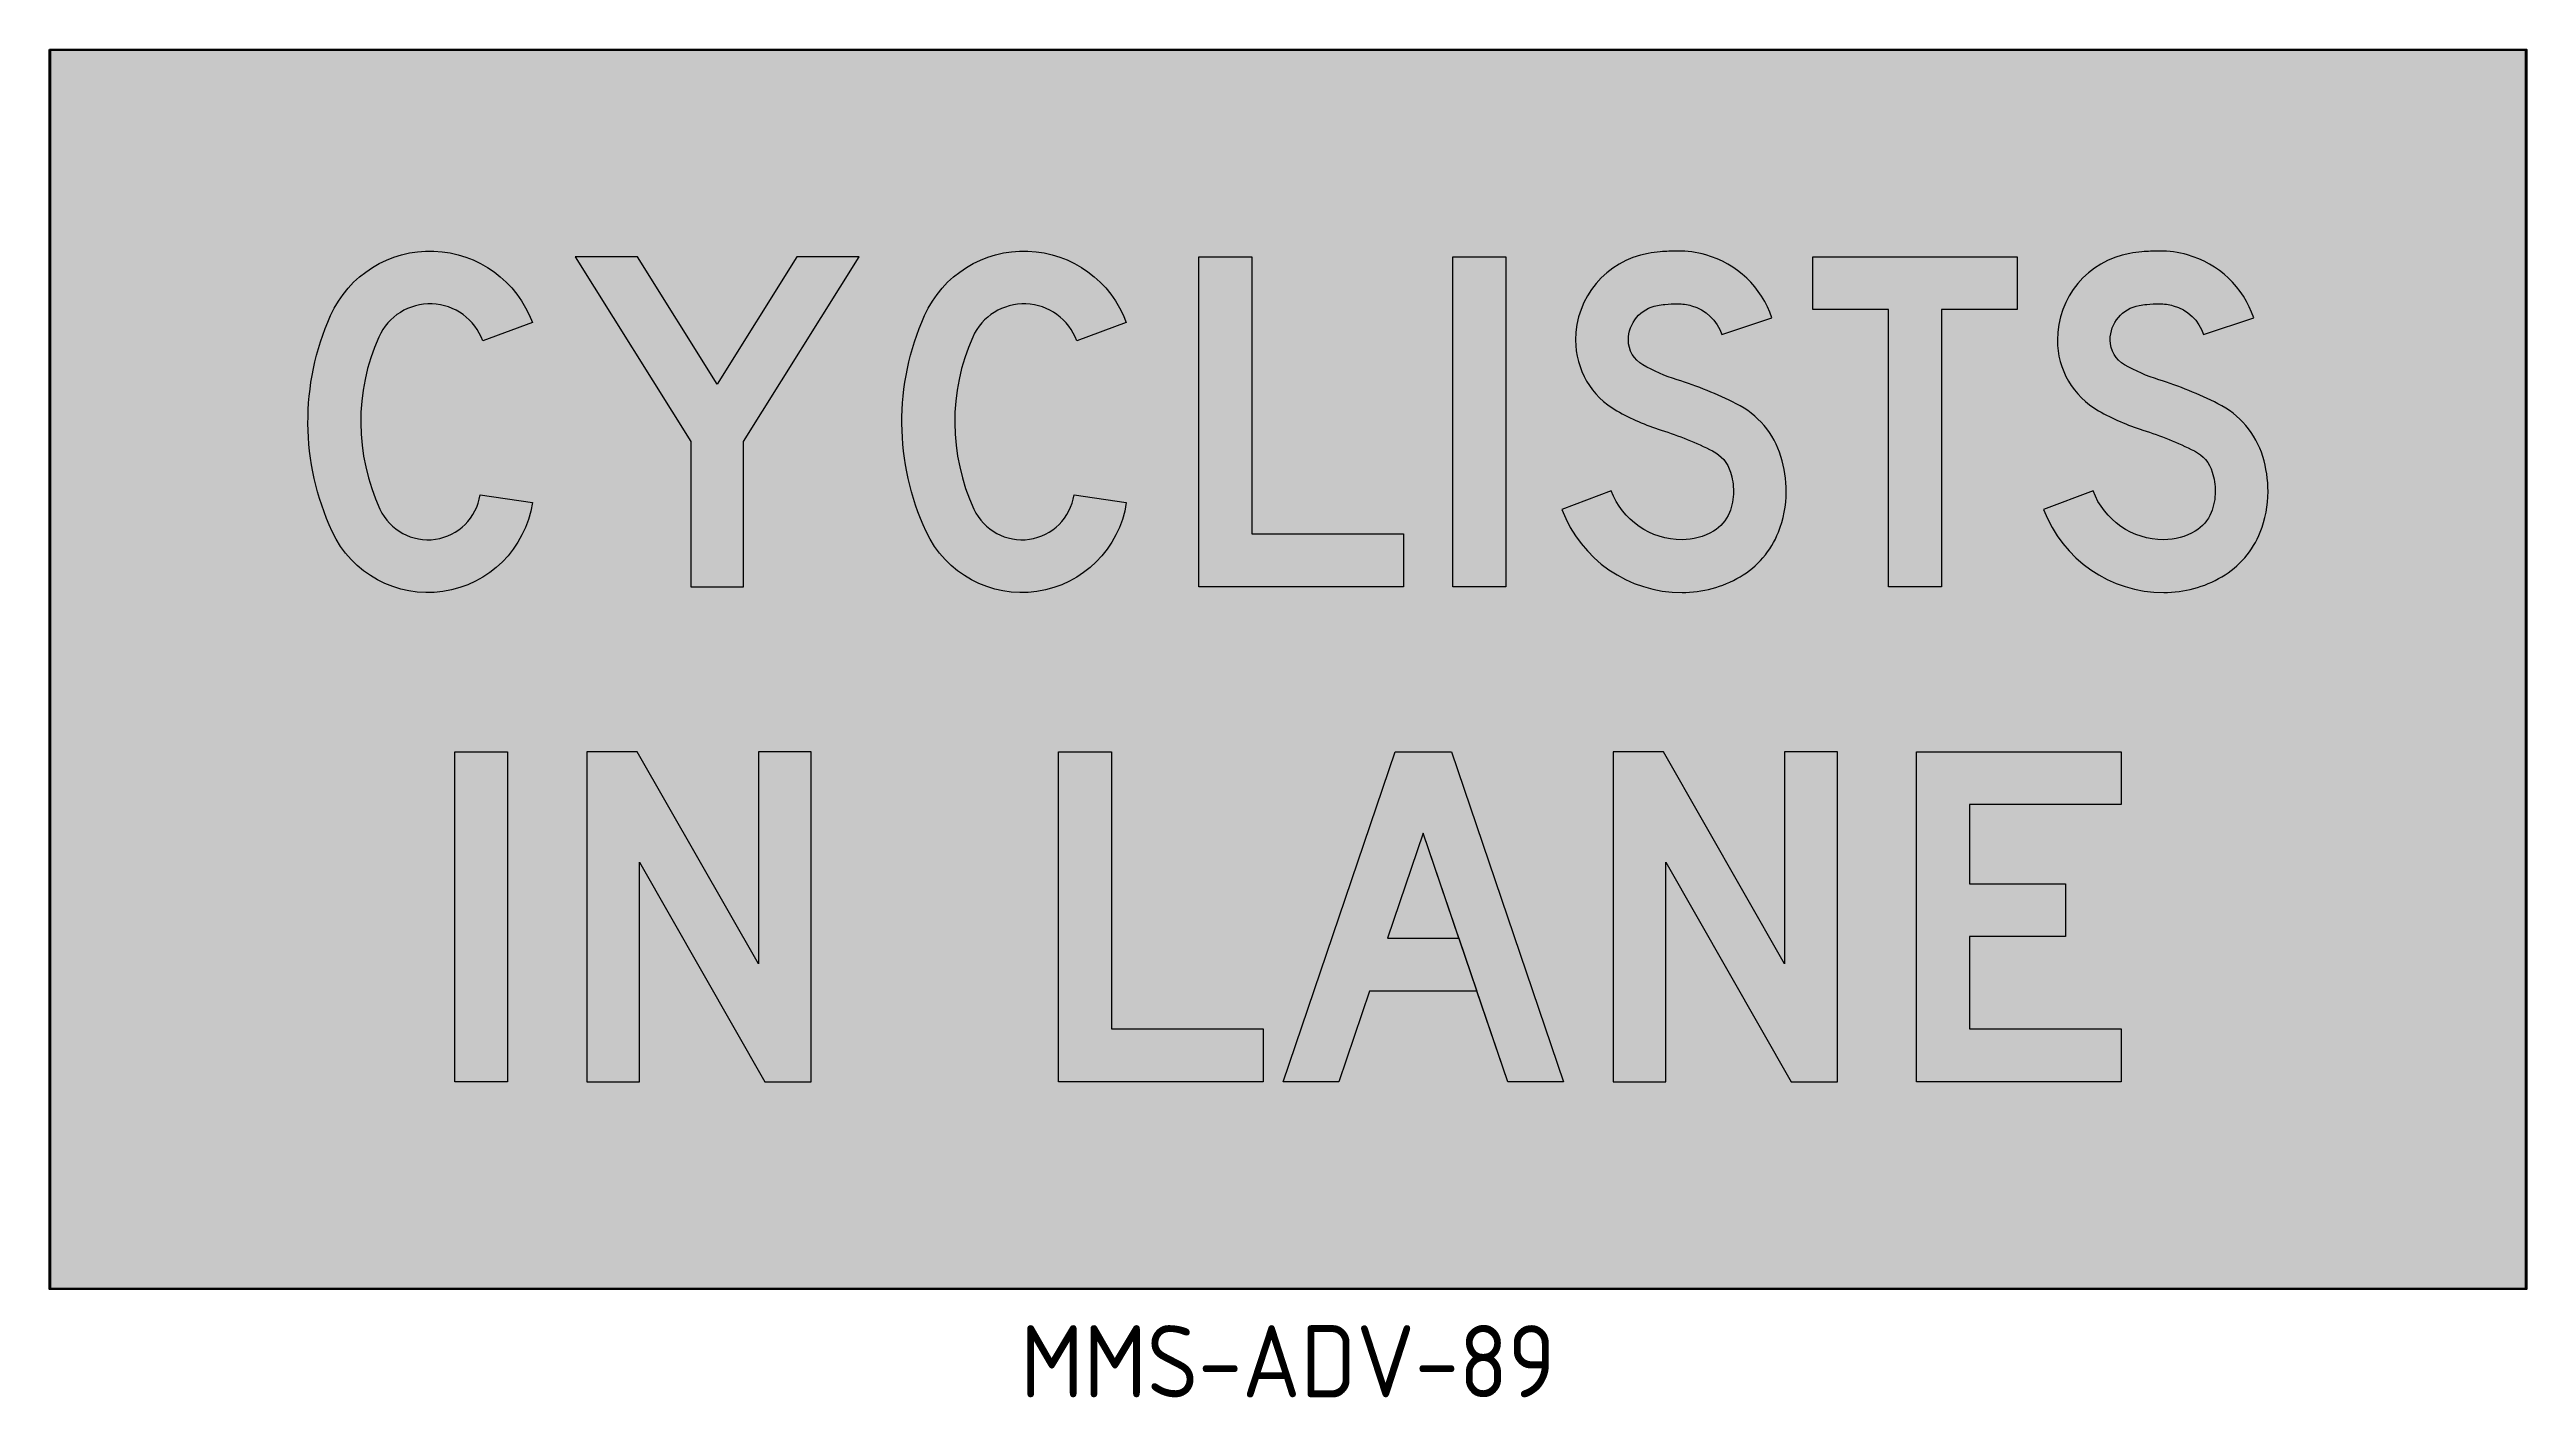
# Model space of a CAD drawing. Header units: millimetres. Extents: x 2925 to 3045, y 1978 to 2044.
import ezdxf
from ezdxf.enums import TextEntityAlignment as Align

# ---------------------------------------------------------------- set-up
doc = ezdxf.new("R2010")
doc.units = ezdxf.units.MM
doc.header["$LTSCALE"] = 7
for name, color, linetype in [('DIM', 1, 'Continuous'), ('GREY LAYER', 8, 'Continuous'), ('L18', 4, 'Continuous')]:
    doc.layers.add(name, color=color, linetype=linetype)
for name, color, linetype, lineweight in [('GSBWFILL', 7, 'Continuous', 0), ('GSCOLORFILL', 7, 'Continuous', 0), ('GSOUTLINE', 3, 'Continuous', 0)]:
    doc.layers.add(name, color=color, linetype=linetype, lineweight=lineweight)
doc.styles.add('T35', font='isocp2.shx', dxfattribs={"height": 3.5})
doc.styles.add('TSText', font='isocp2.shx')

# ---------------------------------------------------------------- blocks, each defined once
blk = doc.blocks.new('*U109')
at = {"layer": 'GSCOLORFILL', "true_color": 0xfedb00, "transparency": 33554687}
blk.add_hatch(color=40, dxfattribs=at).paths.add_polyline_path([(-600, -300), (600, -300), (600, 300), (-600, 300)])
at = {"layer": 'GSBWFILL', "linetype": 'Continuous', "transparency": 33554687}
blk.add_lwpolyline([(-600, -300), (600, -300), (600, 300), (-600, 300), (-600, -300)], close=True, dxfattribs=at)
at = {"layer": 'GSCOLORFILL', "color": 40, "linetype": 'Continuous', "true_color": 0xfedb00, "transparency": 33554687}
blk.add_lwpolyline([(-600, -300), (600, -300), (600, 300), (-600, 300), (-600, -300)], close=True, dxfattribs=at)
blk.add_lwpolyline([(-600, -300), (600, -300), (600, 300), (-600, 300), (-600, -300)], close=True, dxfattribs=at)
at = {"layer": 'GSOUTLINE', "linetype": 'Continuous', "transparency": 33554687}
blk.add_lwpolyline([(-600, -300), (600, -300), (600, 300), (-600, 300), (-600, -300)], close=True, dxfattribs=at)
at = {"layer": 'GSBWFILL', "color": 250, "transparency": 33554687, "style": 'TSText'}
for s in ['levels:GSCOLORFILL|GSBWFILL|GSOUTLINE', 'panelStyle:MR-MMS-ADV-89.ssm', 'chevronShoulderRadius:300.000', 'constructPanels:900|600|450', 'panelBorderRadius:300.000', 'chevronTipRadius:300.000', 'constructPanelMode:0', 'panelRoundCorners:1', 'panelStation:none', 'heightRounding:10', 'panelHeightLock:1', 'widthRounding:10', 'panelWidthLock:1', 'legendMaterial:0', 'panelName:name', 'panelStandard:1', 'panelMounting:1', 'panelMaterial:0', 'panelQuantity:1', 'marginAlign:9', 'panelShape:0', 'panelSizes:', 'version:2']:
    blk.add_text(s, height=0.001, dxfattribs=at).set_placement((0, 299.998), align=Align.CENTER)
blk = doc.blocks.new('*U102')
at = {"layer": 'GSBWFILL', "linetype": 'Continuous'}
blk.add_hatch(color=256, dxfattribs=at).paths.add_polyline_path([(0, 200), (32, 200), (32, 0), (0, 0)])
at = {"layer": 'GSCOLORFILL', "linetype": 'Continuous'}
blk.add_hatch(color=0, dxfattribs=at).paths.add_polyline_path([(0, 200), (32, 200), (32, 0), (0, 0)])
at = {"layer": 'GSBWFILL'}
blk.add_lwpolyline([(0, 200), (32, 200), (32, 0), (0, 0)], close=True, dxfattribs=at)
at = {"layer": 'GSCOLORFILL', "color": 0}
blk.add_lwpolyline([(0, 200), (32, 200), (32, 0), (0, 0)], close=True, dxfattribs=at)
at = {"layer": 'GSOUTLINE'}
blk.add_lwpolyline([(0, 200), (32, 200), (32, 0), (0, 0)], close=True, dxfattribs=at)
blk = doc.blocks.new('*U103')
at = {"layer": 'GSBWFILL', "linetype": 'Continuous'}
blk.add_hatch(color=256, dxfattribs=at).paths.add_polyline_path([(31.99999999999998, 133), (108, 0), (136, 0), (136, 200), (104, 200), (104, 71.49806198638842), (30.57032113507903, 200), (0, 200), (0, 0), (32, 0)])
at = {"layer": 'GSCOLORFILL', "linetype": 'Continuous'}
blk.add_hatch(color=0, dxfattribs=at).paths.add_polyline_path([(104, 71.49806198638845), (30.57032113507903, 200), (0, 200), (0, 0), (32, 0), (32, 133), (108, 0), (136, 0), (136, 200), (104, 200)])
at = {"layer": 'GSBWFILL'}
blk.add_lwpolyline([(136, 0), (136, 200), (104, 200), (104, 71.49806198638845), (30.57032113507904, 200), (0, 200), (0, 0), (32, 0), (32, 133), (108, 0)], close=True, dxfattribs=at)
at = {"layer": 'GSCOLORFILL', "color": 0}
blk.add_lwpolyline([(136, 0), (136, 200), (104, 200), (104, 71.49806198638845), (30.57032113507904, 200), (0, 200), (0, 0), (32, 0), (32, 133), (108, 0)], close=True, dxfattribs=at)
at = {"layer": 'GSOUTLINE'}
blk.add_lwpolyline([(136, 0), (136, 200), (104, 200), (104, 71.49806198638845), (30.57032113507906, 200), (0, 200), (0, 0), (32, 0), (32, 133), (108, 0)], close=True, dxfattribs=at)
blk = doc.blocks.new('*U101')
at = {"layer": 'GREY LAYER', "color": 28, "xscale": 0.8, "yscale": 0.8, "zscale": 0.8}
for name, p in [('*U102', (0, 0)), ('*U103', (63.99999999999955, 0))]:
    blk.add_blockref(name, p, dxfattribs=at)
blk = doc.blocks.new('*U105')
at = {"layer": 'GSBWFILL', "linetype": 'Continuous'}
blk.add_hatch(color=256, dxfattribs=at).paths.add_polyline_path([(32, 32), (124, 32), (124, 0), (0, 0), (0, 200), (32, 200)])
at = {"layer": 'GSCOLORFILL', "linetype": 'Continuous'}
blk.add_hatch(color=0, dxfattribs=at).paths.add_polyline_path([(32, 32), (124, 32), (124, 0), (0, 0), (0, 200), (32, 200)])
at = {"layer": 'GSBWFILL'}
blk.add_lwpolyline([(32, 32), (124, 32), (124, 0), (0, 0), (0, 200), (32, 200)], close=True, dxfattribs=at)
at = {"layer": 'GSCOLORFILL', "color": 0}
blk.add_lwpolyline([(32, 32), (124, 32), (124, 0), (0, 0), (0, 200), (32, 200)], close=True, dxfattribs=at)
at = {"layer": 'GSOUTLINE'}
blk.add_lwpolyline([(32, 32), (124, 32), (124, 0), (0, 0), (0, 200), (32, 200)], close=True, dxfattribs=at)
blk = doc.blocks.new('*U106')
at = {"layer": 'GSBWFILL', "linetype": 'Continuous'}
blk.add_hatch(color=256, dxfattribs=at).paths.add_polyline_path([(0, 0), (68, 200), (102, 200), (170, 0), (136.2009704281322, 0), (85, 150.5910894945062), (63.37275643622598, 86.9815496010532), (106.6166813670329, 86.9815496010532), (117.4966813670329, 54.9815496010532), (52.49275643622593, 54.9815496010532), (33.79902957186789, 0)])
at = {"layer": 'GSCOLORFILL', "linetype": 'Continuous'}
blk.add_hatch(color=0, dxfattribs=at).paths.add_polyline_path([(0, 0), (68, 200), (102, 200), (170, 0), (136.2009704281322, 0), (85, 150.5910894945062), (63.37275643622598, 86.9815496010532), (106.6166813670329, 86.9815496010532), (117.4966813670329, 54.9815496010532), (52.49275643622593, 54.9815496010532), (33.79902957186789, 0)])
at = {"layer": 'GSBWFILL'}
blk.add_lwpolyline([(0, 0), (68, 200), (102, 200), (170, 0), (136.2009704281322, 0), (85, 150.5910894945062), (63.37275643622598, 86.9815496010532), (106.6166813670329, 86.9815496010532), (117.4966813670329, 54.9815496010532), (52.49275643622593, 54.9815496010532), (33.79902957186789, 0)], close=True, dxfattribs=at)
at = {"layer": 'GSCOLORFILL', "color": 0}
blk.add_lwpolyline([(0, 0), (68, 200), (102, 200), (170, 0), (136.2009704281322, 0), (85, 150.5910894945062), (63.37275643622598, 86.9815496010532), (106.6166813670329, 86.9815496010532), (117.4966813670329, 54.9815496010532), (52.49275643622593, 54.9815496010532), (33.79902957186789, 0)], close=True, dxfattribs=at)
at = {"layer": 'GSOUTLINE'}
for points in [[(52.49275643622596, 54.9815496010532), (33.79902957186791, 0), (0, 0), (68, 200), (102, 200), (170, 0), (136.2009704281322, 0), (117.5072435637741, 54.9815496010532)], [(63.37275643622598, 86.9815496010532), (106.627243563774, 86.98154960105319), (85, 150.5910894945062)]]:
    blk.add_lwpolyline(points, close=True, dxfattribs=at)
blk = doc.blocks.new('*U107')
at = {"layer": 'GSBWFILL', "linetype": 'Continuous'}
blk.add_hatch(color=256, dxfattribs=at).paths.add_polyline_path([(31.99999999999998, 133), (108, 0), (136, 0), (136, 200), (104, 200), (104, 71.49806198638842), (30.57032113507903, 200), (0, 200), (0, 0), (32, 0)])
at = {"layer": 'GSCOLORFILL', "linetype": 'Continuous'}
blk.add_hatch(color=0, dxfattribs=at).paths.add_polyline_path([(104, 71.49806198638845), (30.57032113507903, 200), (0, 200), (0, 0), (32, 0), (32, 133), (108, 0), (136, 0), (136, 200), (104, 200)])
at = {"layer": 'GSBWFILL'}
blk.add_lwpolyline([(136, 0), (136, 200), (104, 200), (104, 71.49806198638845), (30.57032113507904, 200), (0, 200), (0, 0), (32, 0), (32, 133), (108, 0)], close=True, dxfattribs=at)
at = {"layer": 'GSCOLORFILL', "color": 0}
blk.add_lwpolyline([(136, 0), (136, 200), (104, 200), (104, 71.49806198638845), (30.57032113507904, 200), (0, 200), (0, 0), (32, 0), (32, 133), (108, 0)], close=True, dxfattribs=at)
at = {"layer": 'GSOUTLINE'}
blk.add_lwpolyline([(136, 0), (136, 200), (104, 200), (104, 71.49806198638845), (30.57032113507906, 200), (0, 200), (0, 0), (32, 0), (32, 133), (108, 0)], close=True, dxfattribs=at)
blk = doc.blocks.new('*U108')
at = {"layer": 'GSBWFILL', "linetype": 'Continuous'}
blk.add_hatch(color=256, dxfattribs=at).paths.add_polyline_path([(124, 168), (32, 168), (32, 120), (90.15557582658448, 120), (90.15557582658454, 88), (32, 88), (32, 32), (124, 32), (124, 0), (0, 0), (0, 200), (124, 200)])
at = {"layer": 'GSCOLORFILL', "linetype": 'Continuous'}
blk.add_hatch(color=0, dxfattribs=at).paths.add_polyline_path([(124, 168), (32, 168), (32, 120), (90.15557582658448, 120), (90.15557582658454, 88), (32, 88), (32, 32), (124, 32), (124, 0), (0, 0), (0, 200), (124, 200)])
at = {"layer": 'GSBWFILL'}
blk.add_lwpolyline([(124, 168), (32, 168), (32, 120), (90.15557582658448, 120), (90.15557582658454, 88), (32, 88), (32, 32), (124, 32), (124, 0), (0, 0), (0, 200), (124, 200)], close=True, dxfattribs=at)
at = {"layer": 'GSCOLORFILL', "color": 0}
blk.add_lwpolyline([(124, 168), (32, 168), (32, 120), (90.15557582658448, 120), (90.15557582658454, 88), (32, 88), (32, 32), (124, 32), (124, 0), (0, 0), (0, 200), (124, 200)], close=True, dxfattribs=at)
at = {"layer": 'GSOUTLINE'}
blk.add_lwpolyline([(124, 168), (32, 168), (32, 120), (90.1555758265845, 120), (90.15557582658452, 88), (32, 88), (32, 32), (124, 32), (124, 0), (0, 0), (0, 200), (124, 200)], close=True, dxfattribs=at)
blk = doc.blocks.new('*U104')
at = {"layer": 'GREY LAYER', "color": 28, "xscale": 0.8, "yscale": 0.8, "zscale": 0.8}
for name, p in [('*U105', (0, 0)), ('*U106', (108.8000000000002, 0)), ('*U107', (268.8000000000002, 0)), ('*U108', (416, 0))]:
    blk.add_blockref(name, p, dxfattribs=at)
blk = doc.blocks.new('*U100')
at = {"layer": 'GREY LAYER'}
for name, p in [('*U101', (-404, 0)), ('*U104', (-111.2000000000003, 0))]:
    blk.add_blockref(name, p, dxfattribs=at)
blk = doc.blocks.new('*U92')
at = {"layer": 'GSBWFILL', "linetype": 'Continuous'}
blk.add_hatch(color=256, dxfattribs=at).paths.add_polyline_path([(13.72124205111108, 164.4021739130435, 0.2166768782576797), (14.62675417347889, 33.60638297872346, 0.7444135620073872), (136, 51.04683606026732), (104.3509964946425, 55.77341803013366, -0.7444135620073867), (43.66437358138194, 47.05319148936167, -0.2166768782576799), (42.94225631924041, 151.3586956521739, -0.6740116141040629), (105.934343747456, 149.1418350505327), (136, 160.0988562745634, 0.6740116141040616)])
at = {"layer": 'GSCOLORFILL', "linetype": 'Continuous'}
blk.add_hatch(color=0, dxfattribs=at).paths.add_polyline_path([(105.9343437474559, 149.1418350505327), (136, 160.0988562745634, 0.6740116141040616), (13.72124205111108, 164.4021739130434, 0.2166768782576796), (14.62675417347882, 33.60638297872345, 0.7444135620073885), (136, 51.04683606026732), (104.3509964946425, 55.77341803013366, -0.7444135620073867), (43.66437358138194, 47.05319148936167, -0.2166768782576799), (42.94225631924041, 151.3586956521739, -0.6740116141040625)])
at = {"layer": 'GSBWFILL'}
blk.add_lwpolyline([(136, 51.04683606026732, -0.744413562007387), (14.6267541734789, 33.60638297872336, -0.2166768782576799), (13.72124205111101, 164.4021739130435, -0.674011614104063), (136, 160.0988562745634), (105.934343747456, 149.1418350505327, 0.6740116141040626), (42.94225631924041, 151.3586956521739, 0.21667687825768), (43.66437358138194, 47.05319148936167, 0.744413562007387), (104.3509964946425, 55.77341803013366)], format="xyb", close=True, dxfattribs=at)
at = {"layer": 'GSCOLORFILL', "color": 0}
blk.add_lwpolyline([(136, 51.04683606026732, -0.744413562007387), (14.6267541734789, 33.60638297872336, -0.2166768782576799), (13.72124205111101, 164.4021739130435, -0.674011614104063), (136, 160.0988562745634), (105.934343747456, 149.1418350505327, 0.6740116141040626), (42.94225631924041, 151.3586956521739, 0.21667687825768), (43.66437358138194, 47.05319148936167, 0.744413562007387), (104.3509964946425, 55.77341803013366)], format="xyb", close=True, dxfattribs=at)
at = {"layer": 'GSOUTLINE'}
blk.add_lwpolyline([(136, 51.04683606026732, -0.744413562007387), (14.6267541734789, 33.60638297872336, -0.2166768782576799), (13.72124205111101, 164.4021739130435, -0.674011614104063), (136, 160.0988562745634), (105.934343747456, 149.1418350505327, 0.6740116141040626), (42.94225631924043, 151.3586956521739, 0.21667687825768), (43.66437358138191, 47.05319148936167, 0.744413562007387), (104.3509964946425, 55.77341803013366)], format="xyb", close=True, dxfattribs=at)
blk = doc.blocks.new('*U93')
at = {"layer": 'GSBWFILL', "linetype": 'Continuous'}
blk.add_hatch(color=256, dxfattribs=at).paths.add_polyline_path([(70.00000000000001, 87.99999999999996), (70, 0), (102, 0), (102, 87.99999999999997), (172, 200), (134.2640754717736, 200), (86.00000000000001, 122.7774792451623), (37.73592452822641, 200), (0, 200)])
at = {"layer": 'GSCOLORFILL', "linetype": 'Continuous'}
blk.add_hatch(color=0, dxfattribs=at).paths.add_polyline_path([(86, 122.7774792451623), (37.73592452822641, 200), (0, 200), (70, 87.99999999999996), (70, 0), (102, 0), (102, 87.99999999999997), (172, 200), (134.2640754717736, 200)])
at = {"layer": 'GSBWFILL'}
blk.add_lwpolyline([(70, 0), (102, 0), (102, 87.99999999999997), (172, 200), (134.2640754717736, 200), (86, 122.7774792451623), (37.73592452822641, 200), (0, 200), (70, 87.99999999999997)], close=True, dxfattribs=at)
at = {"layer": 'GSCOLORFILL', "color": 0}
blk.add_lwpolyline([(70, 0), (102, 0), (102, 87.99999999999997), (172, 200), (134.2640754717736, 200), (86, 122.7774792451623), (37.73592452822641, 200), (0, 200), (70, 87.99999999999997)], close=True, dxfattribs=at)
at = {"layer": 'GSOUTLINE'}
blk.add_lwpolyline([(70, 0), (102, 0), (102, 87.99999999999997), (172, 200), (134.2640754717736, 200), (86.00000000000001, 122.7774792451623), (37.73592452822643, 200), (0, 200), (70, 87.99999999999997)], close=True, dxfattribs=at)
blk = doc.blocks.new('*U94')
at = {"layer": 'GSBWFILL', "linetype": 'Continuous'}
blk.add_hatch(color=256, dxfattribs=at).paths.add_polyline_path([(13.72124205111108, 164.4021739130435, 0.2166768782576797), (14.62675417347889, 33.60638297872346, 0.7444135620073872), (136, 51.04683606026732), (104.3509964946425, 55.77341803013366, -0.7444135620073867), (43.66437358138194, 47.05319148936167, -0.2166768782576799), (42.94225631924041, 151.3586956521739, -0.6740116141040629), (105.934343747456, 149.1418350505327), (136, 160.0988562745634, 0.6740116141040616)])
at = {"layer": 'GSCOLORFILL', "linetype": 'Continuous'}
blk.add_hatch(color=0, dxfattribs=at).paths.add_polyline_path([(105.9343437474559, 149.1418350505327), (136, 160.0988562745634, 0.6740116141040616), (13.72124205111108, 164.4021739130434, 0.2166768782576796), (14.62675417347882, 33.60638297872345, 0.7444135620073885), (136, 51.04683606026732), (104.3509964946425, 55.77341803013366, -0.7444135620073867), (43.66437358138194, 47.05319148936167, -0.2166768782576799), (42.94225631924041, 151.3586956521739, -0.6740116141040625)])
at = {"layer": 'GSBWFILL'}
blk.add_lwpolyline([(136, 51.04683606026732, -0.744413562007387), (14.6267541734789, 33.60638297872336, -0.2166768782576799), (13.72124205111101, 164.4021739130435, -0.674011614104063), (136, 160.0988562745634), (105.934343747456, 149.1418350505327, 0.6740116141040626), (42.94225631924041, 151.3586956521739, 0.21667687825768), (43.66437358138194, 47.05319148936167, 0.744413562007387), (104.3509964946425, 55.77341803013366)], format="xyb", close=True, dxfattribs=at)
at = {"layer": 'GSCOLORFILL', "color": 0}
blk.add_lwpolyline([(136, 51.04683606026732, -0.744413562007387), (14.6267541734789, 33.60638297872336, -0.2166768782576799), (13.72124205111101, 164.4021739130435, -0.674011614104063), (136, 160.0988562745634), (105.934343747456, 149.1418350505327, 0.6740116141040626), (42.94225631924041, 151.3586956521739, 0.21667687825768), (43.66437358138194, 47.05319148936167, 0.744413562007387), (104.3509964946425, 55.77341803013366)], format="xyb", close=True, dxfattribs=at)
at = {"layer": 'GSOUTLINE'}
blk.add_lwpolyline([(136, 51.04683606026732, -0.744413562007387), (14.6267541734789, 33.60638297872336, -0.2166768782576799), (13.72124205111101, 164.4021739130435, -0.674011614104063), (136, 160.0988562745634), (105.934343747456, 149.1418350505327, 0.6740116141040626), (42.94225631924043, 151.3586956521739, 0.21667687825768), (43.66437358138191, 47.05319148936167, 0.744413562007387), (104.3509964946425, 55.77341803013366)], format="xyb", close=True, dxfattribs=at)
blk = doc.blocks.new('*U95')
at = {"layer": 'GSBWFILL', "linetype": 'Continuous'}
blk.add_hatch(color=256, dxfattribs=at).paths.add_polyline_path([(32, 32), (124, 32), (124, 0), (0, 0), (0, 200), (32, 200)])
at = {"layer": 'GSCOLORFILL', "linetype": 'Continuous'}
blk.add_hatch(color=0, dxfattribs=at).paths.add_polyline_path([(32, 32), (124, 32), (124, 0), (0, 0), (0, 200), (32, 200)])
at = {"layer": 'GSBWFILL'}
blk.add_lwpolyline([(32, 32), (124, 32), (124, 0), (0, 0), (0, 200), (32, 200)], close=True, dxfattribs=at)
at = {"layer": 'GSCOLORFILL', "color": 0}
blk.add_lwpolyline([(32, 32), (124, 32), (124, 0), (0, 0), (0, 200), (32, 200)], close=True, dxfattribs=at)
at = {"layer": 'GSOUTLINE'}
blk.add_lwpolyline([(32, 32), (124, 32), (124, 0), (0, 0), (0, 200), (32, 200)], close=True, dxfattribs=at)
blk = doc.blocks.new('*U96')
at = {"layer": 'GSBWFILL', "linetype": 'Continuous'}
blk.add_hatch(color=256, dxfattribs=at).paths.add_polyline_path([(0, 200), (32, 200), (32, 0), (0, 0)])
at = {"layer": 'GSCOLORFILL', "linetype": 'Continuous'}
blk.add_hatch(color=0, dxfattribs=at).paths.add_polyline_path([(0, 200), (32, 200), (32, 0), (0, 0)])
at = {"layer": 'GSBWFILL'}
blk.add_lwpolyline([(0, 200), (32, 200), (32, 0), (0, 0)], close=True, dxfattribs=at)
at = {"layer": 'GSCOLORFILL', "color": 0}
blk.add_lwpolyline([(0, 200), (32, 200), (32, 0), (0, 0)], close=True, dxfattribs=at)
at = {"layer": 'GSOUTLINE'}
blk.add_lwpolyline([(0, 200), (32, 200), (32, 0), (0, 0)], close=True, dxfattribs=at)
blk = doc.blocks.new('*U97')
at = {"layer": 'GSBWFILL'}
h = blk.add_hatch(color=256, dxfattribs=at)
edge = h.paths.add_edge_path()
edge.add_arc((70.1138021978752, 139.8349602439575), 31.66503975604246, 74.46761882983742, 89.99999999999937, ccw=False)
edge.add_arc((71.36961921618118, 144.3533723390851), 26.97535701145702, 18.43416843661788, 74.46761882983628, ccw=False)
edge.add_line((96.96080605563552, 152.8833806652067), (127.318809418287, 163.002255693254))
edge.add_arc((71.36961921618013, 144.353372339084), 58.97535701145839, 18.43416843661881, 74.46761882983712)
edge.add_arc((70.11380219787513, 139.8349602439581), 63.66503975604186, 74.46761882983803, 90.00000000000006)
edge.add_arc((70.11380219787479, 87.17811100693719), 116.3218889930628, 89.99999999999987, 95.20208452342816)
edge.add_arc((67.43430500120193, 116.6089654807103), 86.76931042056951, 95.20208452342852, 100.0660043927368)
edge.add_arc((61.58281260194144, 149.5723280011554), 53.29061223869738, 100.0660043927364, 179.9999999999999)
edge.add_arc((57.59622376642022, 149.5723280011556), 49.30402340317619, 180.0000000000001, 240.52539161732)
edge.add_arc((102.7723739602681, 229.5035335058323), 141.1184131237857, 240.5253916173195, 252.4229875600029)
edge.add_arc((-5.154268137836397, -111.1985611304839), 216.2694397253923, 63.49479254048009, 72.42298756000332, ccw=False)
edge.add_arc((81.8551508929528, 63.27562188433962), 21.30308483623306, 17.092358613637998, 63.49479254048009, ccw=False)
edge.add_arc((63.63858117502647, 57.67413260573667), 40.36141882497338, -1.1368683772161603e-13, 17.092358613637487, ccw=False)
edge.add_arc((69.91031519401423, 57.67413260573653), 34.08968480598563, -21.835978028378975, 1.1368683772161603e-13, ccw=False)
edge.add_arc((80.10296240503372, 53.58993848622089), 23.1092158372125, 300.4201037662424, 338.16402197162085, ccw=False)
edge.add_arc((72.8177436446915, 65.99731672222809), 37.49731672222812, 270.00000000000006, 300.4201037662424, ccw=False)
edge.add_arc((72.81774364469152, 74.31938926379087), 45.8193892637909, 200.6540005308844, 270.00000000000006, ccw=False)
edge.add_line((29.94328044301864, 58.15780401743604), (-1.13686837721616e-13, 46.87064510517077))
edge.add_arc((72.81774364469149, 74.31938926379078), 77.81938926379081, 200.6540005308842, 269.9999999999999)
edge.add_arc((72.81774364469143, 65.9973167222284), 69.49731672222843, 269.9999999999999, 300.4201037662422)
edge.add_arc((80.10296240503381, 53.58993848622085), 55.10921583721243, 300.4201037662423, 338.1640219716208)
edge.add_arc((69.91031519401425, 57.67413260573646), 66.08968480598561, 338.1640219716209, 360.0000000000001)
edge.add_arc((63.63858117502667, 57.67413260573663), 72.36141882497319, 359.9999999999999, 377.0923586136376)
edge.add_arc((81.85515089295305, 63.2756218843399), 53.30308483623273, 17.09235861363743, 63.49479254047981)
edge.add_arc((-5.154268137833228, -111.198561130476), 248.2694397253839, 63.49479254047989, 72.4229875600031)
edge.add_arc((102.7723739602719, 229.5035335058409), 109.118413123795, 240.5253916173198, 252.4229875600031, ccw=False)
edge.add_arc((57.59622376642032, 149.5723280011554), 17.30402340317604, 179.9999999999995, 240.5253916173191, ccw=False)
edge.add_arc((61.58281260194153, 149.5723280011556), 21.29061223869724, 100.06600439273649, 180.0000000000001, ccw=False)
edge.add_arc((67.4343050012016, 116.6089654807101), 54.76931042056966, 95.20208452342831, 100.06600439273649, ccw=False)
edge.add_arc((70.11380219787529, 87.17811100693228), 84.32188899306769, 89.99999999999977, 95.20208452342808, ccw=False)
at = {"layer": 'GSCOLORFILL'}
h = blk.add_hatch(color=0, dxfattribs=at)
edge = h.paths.add_edge_path()
edge.add_arc((70.1138021978752, 139.8349602439573), 31.66503975604266, 74.46761882983748, 89.99999999999949, ccw=False)
edge.add_arc((71.3696192161812, 144.3533723390851), 26.97535701145702, 18.43416843661788, 74.46761882983628, ccw=False)
edge.add_line((96.96080605563554, 152.8833806652067), (127.3188094182871, 163.002255693254))
edge.add_arc((71.36961921618015, 144.353372339084), 58.97535701145839, 18.43416843661881, 74.46761882983712)
edge.add_arc((70.11380219787513, 139.8349602439579), 63.66503975604209, 74.46761882983806, 90.00000000000007)
edge.add_arc((70.11380219787479, 87.17811100693781), 116.3218889930622, 89.9999999999999, 95.20208452342816)
edge.add_arc((67.43430500120193, 116.6089654807096), 86.76931042057018, 95.20208452342847, 100.0660043927367)
edge.add_arc((61.58281260194143, 149.5723280011554), 53.29061223869736, 100.0660043927364, 179.9999999999999)
edge.add_arc((57.59622376642022, 149.5723280011556), 49.30402340317619, 180.0000000000001, 240.52539161732)
edge.add_arc((102.7723739602681, 229.5035335058325), 141.1184131237858, 240.5253916173195, 252.4229875600029)
edge.add_arc((-5.154268137836397, -111.1985611304835), 216.269439725392, 63.49479254048009, 72.42298756000332, ccw=False)
edge.add_arc((81.8551508929528, 63.27562188433956), 21.3030848362331, 17.092358613638112, 63.49479254048032, ccw=False)
edge.add_arc((63.63858117502647, 57.67413260573686), 40.36141882497336, -3.979039320256561e-13, 17.092358613637316, ccw=False)
edge.add_arc((69.9103151940142, 57.67413260573653), 34.08968480598563, -21.835978028378975, 1.1368683772161603e-13, ccw=False)
edge.add_arc((80.10296240503372, 53.58993848622082), 23.10921583721245, 300.42010376624256, 338.164021971621, ccw=False)
edge.add_arc((72.8177436446915, 65.9973167222282), 37.49731672222823, 270, 300.4201037662423, ccw=False)
edge.add_arc((72.8177436446915, 74.31938926379084), 45.81938926379087, 200.6540005308843, 270, ccw=False)
edge.add_line((29.94328044301864, 58.15780401743604), (-1.13686837721616e-13, 46.87064510517077))
edge.add_arc((72.8177436446915, 74.31938926379081), 77.81938926379084, 200.6540005308842, 269.9999999999999)
edge.add_arc((72.81774364469143, 65.99731672222829), 69.49731672222832, 270, 300.4201037662423)
edge.add_arc((80.10296240503381, 53.58993848622094), 55.10921583721249, 300.4201037662422, 338.1640219716207)
edge.add_arc((69.91031519401427, 57.67413260573646), 66.08968480598561, 338.1640219716209, 360.0000000000001)
edge.add_arc((63.63858117502664, 57.67413260573625), 72.36141882497324, 2.475474397389851e-13, 17.0923586136379)
edge.add_arc((81.85515089295299, 63.27562188433996), 53.30308483623269, 17.09235861363737, 63.49479254047974)
edge.add_arc((-5.154268137833228, -111.1985611304757), 248.2694397253836, 63.49479254047985, 72.42298756000305)
edge.add_arc((102.7723739602719, 229.5035335058409), 109.118413123795, 240.5253916173198, 252.4229875600031, ccw=False)
edge.add_arc((57.59622376642032, 149.5723280011554), 17.30402340317605, 179.9999999999995, 240.52539161731931, ccw=False)
edge.add_arc((61.5828126019415, 149.5723280011556), 21.29061223869724, 100.06600439273649, 180.0000000000001, ccw=False)
edge.add_arc((67.4343050012016, 116.6089654807094), 54.76931042057032, 95.2020845234282, 100.06600439273637, ccw=False)
edge.add_arc((70.11380219787529, 87.17811100693291), 84.32188899306706, 89.99999999999989, 95.20208452342808, ccw=False)
at = {"layer": 'GSBWFILL'}
blk.add_lwpolyline([(70.11380219787551, 171.5, -0.06787675261042452), (78.59315953967004, 170.3435695505434, -0.2494830365654269), (96.96080605563552, 152.8833806652067), (127.318809418287, 163.002255693254, 0.2494830365654264), (87.16221351932367, 201.1749061075884, 0.06787675261042452), (70.11380219787506, 203.5, 0.02270227471950201), (59.56703468978421, 203.0208818389779, 0.02122604096759155), (52.26854324855614, 202.0426409332105, 0.3636441175402912), (8.292200363244035, 149.5723280011555, 0.2704077510795036), (33.33678063119186, 106.6495351923277, 0.0519597405227712), (60.15638590907119, 94.97367033413467, -0.03897631886995447), (91.3622734742722, 82.33962051430993, -0.2052815878054308), (102.2173258005501, 69.53687228439209, -0.07471806484743376), (103.9999999999999, 57.67413260573662, -0.09556678149168694), (101.5541485995273, 44.99444737401317, -0.1661941654668835), (91.80399884476228, 33.66202833871628, -0.1335177693873042), (72.81774364469155, 28.49999999999997, -0.3121642975364797), (29.94328044301864, 58.15780401743604), (-1.13686837721616e-13, 46.87064510517077, 0.3121642975364798), (72.81774364469138, -3.500000000000028, 0.1335177693873042), (108.0067626559154, 6.067274401056522, 0.1661941654668837), (131.2582269663246, 33.09202205901265, 0.09556678149168694), (135.9999999999999, 57.67413260573656, 0.07471806484743371), (132.8039568942248, 78.94208351750389, 0.2052815878054319), (105.6432062565886, 110.9762222482267, 0.03897631886995447), (69.8199839289999, 125.4796512773732, -0.05195974052277098), (49.08199018496825, 134.5078979602233, -0.2704077510795024), (40.29220036324429, 149.5723280011556, -0.3636441175402912), (57.86158500182572, 170.5352150791966, -0.02122604096759155), (62.46843668024738, 171.1526866203946, -0.02270227471950201)], format="xyb", close=True, dxfattribs=at)
at = {"layer": 'GSCOLORFILL', "color": 0}
blk.add_lwpolyline([(70.11380219787549, 171.5, -0.06787675261042452), (78.59315953967007, 170.3435695505434, -0.2494830365654269), (96.96080605563554, 152.8833806652067), (127.3188094182871, 163.002255693254, 0.2494830365654264), (87.1622135193237, 201.1749061075884, 0.06787675261042452), (70.11380219787503, 203.5, 0.02270227471950201), (59.56703468978424, 203.0208818389779, 0.02122604096759155), (52.26854324855611, 202.0426409332105, 0.3636441175402912), (8.292200363244035, 149.5723280011555, 0.2704077510795036), (33.33678063119186, 106.6495351923277, 0.0519597405227712), (60.15638590907122, 94.97367033413467, -0.03897631886995447), (91.36227347427217, 82.33962051430993, -0.2052815878054308), (102.2173258005502, 69.53687228439209, -0.07471806484743376), (103.9999999999998, 57.67413260573662, -0.09556678149168694), (101.5541485995273, 44.99444737401317, -0.1661941654668835), (91.8039988447623, 33.66202833871628, -0.1335177693873042), (72.81774364469152, 28.49999999999997, -0.3121642975364797), (29.94328044301864, 58.15780401743604), (-1.13686837721616e-13, 46.87064510517077, 0.3121642975364798), (72.8177436446914, -3.500000000000028, 0.1335177693873042), (108.0067626559153, 6.067274401056522, 0.1661941654668837), (131.2582269663246, 33.09202205901265, 0.09556678149168694), (135.9999999999999, 57.67413260573656, 0.07471806484743371), (132.8039568942247, 78.94208351750389, 0.2052815878054319), (105.6432062565885, 110.9762222482267, 0.03897631886995447), (69.81998392899993, 125.4796512773732, -0.05195974052277098), (49.08199018496828, 134.5078979602233, -0.2704077510795024), (40.29220036324426, 149.5723280011556, -0.3636441175402912), (57.86158500182569, 170.5352150791966, -0.02122604096759155), (62.46843668024741, 171.1526866203946, -0.02270227471950201)], format="xyb", close=True, dxfattribs=at)
at = {"layer": 'GSOUTLINE'}
blk.add_lwpolyline([(70.11380219787554, 171.5, -0.06787675261042452), (78.59315953967013, 170.3435695505434, -0.2494830365654269), (96.9608060556356, 152.8833806652067), (127.3188094182871, 163.002255693254, 0.2494830365654264), (87.16221351932374, 201.1749061075884, 0.06787675261042452), (70.1138021978751, 203.5, 0.02270227471950201), (59.56703468978427, 203.0208818389779, 0.02122604096759155), (52.26854324855618, 202.0426409332105, 0.3636441175402912), (8.292200363244085, 149.5723280011555, 0.2704077510795036), (33.33678063119191, 106.6495351923277, 0.0519597405227712), (60.15638590907128, 94.97367033413467, -0.03897631886995447), (91.36227347427223, 82.33962051430993, -0.2052815878054308), (102.2173258005502, 69.53687228439209, -0.07471806484743376), (103.9999999999999, 57.67413260573662, -0.09556678149168694), (101.5541485995273, 44.99444737401317, -0.1661941654668835), (91.80399884476235, 33.66202833871628, -0.1335177693873042), (72.8177436446916, 28.49999999999997, -0.3121642975364797), (29.94328044301869, 58.15780401743604), (-5.684341886080801e-14, 46.87064510517077, 0.3121642975364798), (72.81774364469145, -3.500000000000028, 0.1335177693873042), (108.0067626559154, 6.067274401056522, 0.1661941654668837), (131.2582269663246, 33.09202205901265, 0.09556678149168694), (135.9999999999999, 57.67413260573656, 0.07471806484743371), (132.8039568942248, 78.94208351750389, 0.2052815878054319), (105.6432062565886, 110.9762222482267, 0.03897631886995447), (69.81998392899996, 125.4796512773732, -0.05195974052277098), (49.08199018496832, 134.5078979602233, -0.2704077510795024), (40.29220036324434, 149.5723280011556, -0.3636441175402912), (57.86158500182577, 170.5352150791966, -0.02122604096759155), (62.46843668024746, 171.1526866203946, -0.02270227471950201)], format="xyb", close=True, dxfattribs=at)
blk = doc.blocks.new('*U98')
at = {"layer": 'GSBWFILL', "linetype": 'Continuous'}
blk.add_hatch(color=256, dxfattribs=at).paths.add_polyline_path([(124, 200), (124, 168), (78, 168), (78, 0), (46, 0), (46, 168), (0, 168), (0, 200)])
at = {"layer": 'GSCOLORFILL', "linetype": 'Continuous'}
blk.add_hatch(color=0, dxfattribs=at).paths.add_polyline_path([(124, 200), (124, 168), (78, 168), (78, 0), (46, 0), (46, 168), (0, 168), (0, 200)])
at = {"layer": 'GSBWFILL'}
blk.add_lwpolyline([(124, 200), (124, 168), (78, 168), (78, 0), (46, 0), (46, 168), (0, 168), (0, 200)], close=True, dxfattribs=at)
at = {"layer": 'GSCOLORFILL', "color": 0}
blk.add_lwpolyline([(124, 200), (124, 168), (78, 168), (78, 0), (46, 0), (46, 168), (0, 168), (0, 200)], close=True, dxfattribs=at)
at = {"layer": 'GSOUTLINE'}
blk.add_lwpolyline([(124, 200), (124, 168), (78, 168), (78, 0), (46, 0), (46, 168), (0, 168), (0, 200)], close=True, dxfattribs=at)
blk = doc.blocks.new('*U99')
at = {"layer": 'GSBWFILL'}
h = blk.add_hatch(color=256, dxfattribs=at)
edge = h.paths.add_edge_path()
edge.add_arc((70.1138021978752, 139.8349602439575), 31.66503975604246, 74.46761882983742, 89.99999999999937, ccw=False)
edge.add_arc((71.36961921618118, 144.3533723390851), 26.97535701145702, 18.43416843661788, 74.46761882983628, ccw=False)
edge.add_line((96.96080605563552, 152.8833806652067), (127.318809418287, 163.002255693254))
edge.add_arc((71.36961921618013, 144.353372339084), 58.97535701145839, 18.43416843661881, 74.46761882983712)
edge.add_arc((70.11380219787513, 139.8349602439581), 63.66503975604186, 74.46761882983803, 90.00000000000006)
edge.add_arc((70.11380219787479, 87.17811100693719), 116.3218889930628, 89.99999999999987, 95.20208452342816)
edge.add_arc((67.43430500120193, 116.6089654807103), 86.76931042056951, 95.20208452342852, 100.0660043927368)
edge.add_arc((61.58281260194144, 149.5723280011554), 53.29061223869738, 100.0660043927364, 179.9999999999999)
edge.add_arc((57.59622376642022, 149.5723280011556), 49.30402340317619, 180.0000000000001, 240.52539161732)
edge.add_arc((102.7723739602681, 229.5035335058323), 141.1184131237857, 240.5253916173195, 252.4229875600029)
edge.add_arc((-5.154268137836397, -111.1985611304839), 216.2694397253923, 63.49479254048009, 72.42298756000332, ccw=False)
edge.add_arc((81.8551508929528, 63.27562188433962), 21.30308483623306, 17.092358613637998, 63.49479254048009, ccw=False)
edge.add_arc((63.63858117502647, 57.67413260573667), 40.36141882497338, -1.1368683772161603e-13, 17.092358613637487, ccw=False)
edge.add_arc((69.91031519401423, 57.67413260573653), 34.08968480598563, -21.835978028378975, 1.1368683772161603e-13, ccw=False)
edge.add_arc((80.10296240503372, 53.58993848622089), 23.1092158372125, 300.4201037662424, 338.16402197162085, ccw=False)
edge.add_arc((72.8177436446915, 65.99731672222809), 37.49731672222812, 270.00000000000006, 300.4201037662424, ccw=False)
edge.add_arc((72.81774364469152, 74.31938926379087), 45.8193892637909, 200.6540005308844, 270.00000000000006, ccw=False)
edge.add_line((29.94328044301864, 58.15780401743604), (-1.13686837721616e-13, 46.87064510517077))
edge.add_arc((72.81774364469149, 74.31938926379078), 77.81938926379081, 200.6540005308842, 269.9999999999999)
edge.add_arc((72.81774364469143, 65.9973167222284), 69.49731672222843, 269.9999999999999, 300.4201037662422)
edge.add_arc((80.10296240503381, 53.58993848622085), 55.10921583721243, 300.4201037662423, 338.1640219716208)
edge.add_arc((69.91031519401425, 57.67413260573646), 66.08968480598561, 338.1640219716209, 360.0000000000001)
edge.add_arc((63.63858117502667, 57.67413260573663), 72.36141882497319, 359.9999999999999, 377.0923586136376)
edge.add_arc((81.85515089295305, 63.2756218843399), 53.30308483623273, 17.09235861363743, 63.49479254047981)
edge.add_arc((-5.154268137833228, -111.198561130476), 248.2694397253839, 63.49479254047989, 72.4229875600031)
edge.add_arc((102.7723739602719, 229.5035335058409), 109.118413123795, 240.5253916173198, 252.4229875600031, ccw=False)
edge.add_arc((57.59622376642032, 149.5723280011554), 17.30402340317604, 179.9999999999995, 240.5253916173191, ccw=False)
edge.add_arc((61.58281260194153, 149.5723280011556), 21.29061223869724, 100.06600439273649, 180.0000000000001, ccw=False)
edge.add_arc((67.4343050012016, 116.6089654807101), 54.76931042056966, 95.20208452342831, 100.06600439273649, ccw=False)
edge.add_arc((70.11380219787529, 87.17811100693228), 84.32188899306769, 89.99999999999977, 95.20208452342808, ccw=False)
at = {"layer": 'GSCOLORFILL'}
h = blk.add_hatch(color=0, dxfattribs=at)
edge = h.paths.add_edge_path()
edge.add_arc((70.1138021978752, 139.8349602439573), 31.66503975604266, 74.46761882983748, 89.99999999999949, ccw=False)
edge.add_arc((71.3696192161812, 144.3533723390851), 26.97535701145702, 18.43416843661788, 74.46761882983628, ccw=False)
edge.add_line((96.96080605563554, 152.8833806652067), (127.3188094182871, 163.002255693254))
edge.add_arc((71.36961921618015, 144.353372339084), 58.97535701145839, 18.43416843661881, 74.46761882983712)
edge.add_arc((70.11380219787513, 139.8349602439579), 63.66503975604209, 74.46761882983806, 90.00000000000007)
edge.add_arc((70.11380219787479, 87.17811100693781), 116.3218889930622, 89.9999999999999, 95.2020845234282)
edge.add_arc((67.43430500120193, 116.6089654807096), 86.76931042057018, 95.20208452342847, 100.0660043927367)
edge.add_arc((61.58281260194143, 149.5723280011554), 53.29061223869736, 100.0660043927364, 179.9999999999999)
edge.add_arc((57.59622376642022, 149.5723280011556), 49.30402340317619, 180.0000000000001, 240.52539161732)
edge.add_arc((102.7723739602681, 229.5035335058325), 141.1184131237858, 240.5253916173195, 252.4229875600029)
edge.add_arc((-5.154268137836397, -111.1985611304835), 216.269439725392, 63.49479254048009, 72.42298756000332, ccw=False)
edge.add_arc((81.8551508929528, 63.27562188433956), 21.3030848362331, 17.092358613638112, 63.49479254048032, ccw=False)
edge.add_arc((63.63858117502647, 57.67413260573686), 40.36141882497336, -3.979039320256561e-13, 17.092358613637316, ccw=False)
edge.add_arc((69.9103151940142, 57.67413260573653), 34.08968480598563, -21.835978028378975, 1.1368683772161603e-13, ccw=False)
edge.add_arc((80.10296240503372, 53.58993848622082), 23.10921583721245, 300.42010376624256, 338.164021971621, ccw=False)
edge.add_arc((72.8177436446915, 65.9973167222282), 37.49731672222823, 270, 300.4201037662423, ccw=False)
edge.add_arc((72.8177436446915, 74.31938926379084), 45.81938926379087, 200.6540005308843, 270, ccw=False)
edge.add_line((29.94328044301864, 58.15780401743604), (-1.13686837721616e-13, 46.87064510517077))
edge.add_arc((72.8177436446915, 74.31938926379081), 77.81938926379084, 200.6540005308842, 269.9999999999999)
edge.add_arc((72.81774364469143, 65.99731672222829), 69.49731672222832, 270, 300.4201037662423)
edge.add_arc((80.10296240503381, 53.58993848622094), 55.10921583721249, 300.4201037662422, 338.1640219716207)
edge.add_arc((69.91031519401427, 57.67413260573646), 66.08968480598561, 338.1640219716209, 360.0000000000001)
edge.add_arc((63.63858117502664, 57.67413260573625), 72.36141882497324, 2.475474397389851e-13, 17.0923586136379)
edge.add_arc((81.85515089295299, 63.27562188433996), 53.30308483623269, 17.09235861363737, 63.49479254047974)
edge.add_arc((-5.154268137833228, -111.1985611304757), 248.2694397253836, 63.49479254047985, 72.42298756000305)
edge.add_arc((102.7723739602719, 229.5035335058409), 109.118413123795, 240.5253916173198, 252.4229875600031, ccw=False)
edge.add_arc((57.59622376642032, 149.5723280011554), 17.30402340317605, 179.9999999999995, 240.52539161731931, ccw=False)
edge.add_arc((61.5828126019415, 149.5723280011556), 21.29061223869724, 100.06600439273649, 180.0000000000001, ccw=False)
edge.add_arc((67.4343050012016, 116.6089654807094), 54.76931042057032, 95.2020845234282, 100.06600439273637, ccw=False)
edge.add_arc((70.11380219787529, 87.17811100693291), 84.32188899306706, 89.99999999999989, 95.2020845234282, ccw=False)
at = {"layer": 'GSBWFILL'}
blk.add_lwpolyline([(70.11380219787551, 171.5, -0.06787675261042452), (78.59315953967004, 170.3435695505434, -0.2494830365654269), (96.96080605563552, 152.8833806652067), (127.318809418287, 163.002255693254, 0.2494830365654264), (87.16221351932367, 201.1749061075884, 0.06787675261042452), (70.11380219787506, 203.5, 0.02270227471950201), (59.56703468978421, 203.0208818389779, 0.02122604096759155), (52.26854324855614, 202.0426409332105, 0.3636441175402912), (8.292200363244035, 149.5723280011555, 0.2704077510795036), (33.33678063119186, 106.6495351923277, 0.0519597405227712), (60.15638590907119, 94.97367033413467, -0.03897631886995447), (91.3622734742722, 82.33962051430993, -0.2052815878054308), (102.2173258005501, 69.53687228439209, -0.07471806484743376), (103.9999999999999, 57.67413260573662, -0.09556678149168694), (101.5541485995273, 44.99444737401317, -0.1661941654668835), (91.80399884476228, 33.66202833871628, -0.1335177693873042), (72.81774364469155, 28.49999999999997, -0.3121642975364797), (29.94328044301864, 58.15780401743604), (-1.13686837721616e-13, 46.87064510517077, 0.3121642975364798), (72.81774364469138, -3.500000000000028, 0.1335177693873042), (108.0067626559154, 6.067274401056522, 0.1661941654668837), (131.2582269663246, 33.09202205901265, 0.09556678149168694), (135.9999999999999, 57.67413260573656, 0.07471806484743371), (132.8039568942248, 78.94208351750389, 0.2052815878054319), (105.6432062565886, 110.9762222482267, 0.03897631886995447), (69.8199839289999, 125.4796512773732, -0.05195974052277098), (49.08199018496825, 134.5078979602233, -0.2704077510795024), (40.29220036324429, 149.5723280011556, -0.3636441175402912), (57.86158500182572, 170.5352150791966, -0.02122604096759155), (62.46843668024738, 171.1526866203946, -0.02270227471950201)], format="xyb", close=True, dxfattribs=at)
at = {"layer": 'GSCOLORFILL', "color": 0}
blk.add_lwpolyline([(70.11380219787549, 171.5, -0.06787675261042452), (78.59315953967007, 170.3435695505434, -0.2494830365654269), (96.96080605563554, 152.8833806652067), (127.3188094182871, 163.002255693254, 0.2494830365654264), (87.1622135193237, 201.1749061075884, 0.06787675261042452), (70.11380219787503, 203.5, 0.02270227471950201), (59.56703468978424, 203.0208818389779, 0.02122604096759155), (52.26854324855611, 202.0426409332105, 0.3636441175402912), (8.292200363244035, 149.5723280011555, 0.2704077510795036), (33.33678063119186, 106.6495351923277, 0.0519597405227712), (60.15638590907122, 94.97367033413467, -0.03897631886995447), (91.36227347427217, 82.33962051430993, -0.2052815878054308), (102.2173258005502, 69.53687228439209, -0.07471806484743376), (103.9999999999998, 57.67413260573662, -0.09556678149168694), (101.5541485995273, 44.99444737401317, -0.1661941654668835), (91.8039988447623, 33.66202833871628, -0.1335177693873042), (72.81774364469152, 28.49999999999997, -0.3121642975364797), (29.94328044301864, 58.15780401743604), (-1.13686837721616e-13, 46.87064510517077, 0.3121642975364798), (72.8177436446914, -3.500000000000028, 0.1335177693873042), (108.0067626559153, 6.067274401056522, 0.1661941654668837), (131.2582269663246, 33.09202205901265, 0.09556678149168694), (135.9999999999999, 57.67413260573656, 0.07471806484743371), (132.8039568942247, 78.94208351750389, 0.2052815878054319), (105.6432062565885, 110.9762222482267, 0.03897631886995447), (69.81998392899993, 125.4796512773732, -0.05195974052277098), (49.08199018496828, 134.5078979602233, -0.2704077510795024), (40.29220036324426, 149.5723280011556, -0.3636441175402912), (57.86158500182569, 170.5352150791966, -0.02122604096759155), (62.46843668024741, 171.1526866203946, -0.02270227471950201)], format="xyb", close=True, dxfattribs=at)
at = {"layer": 'GSOUTLINE'}
blk.add_lwpolyline([(70.11380219787554, 171.5, -0.06787675261042452), (78.59315953967013, 170.3435695505434, -0.2494830365654269), (96.9608060556356, 152.8833806652067), (127.3188094182871, 163.002255693254, 0.2494830365654264), (87.16221351932374, 201.1749061075884, 0.06787675261042452), (70.1138021978751, 203.5, 0.02270227471950201), (59.56703468978427, 203.0208818389779, 0.02122604096759155), (52.26854324855618, 202.0426409332105, 0.3636441175402912), (8.292200363244085, 149.5723280011555, 0.2704077510795036), (33.33678063119191, 106.6495351923277, 0.0519597405227712), (60.15638590907128, 94.97367033413467, -0.03897631886995447), (91.36227347427223, 82.33962051430993, -0.2052815878054308), (102.2173258005502, 69.53687228439209, -0.07471806484743376), (103.9999999999999, 57.67413260573662, -0.09556678149168694), (101.5541485995273, 44.99444737401317, -0.1661941654668835), (91.80399884476235, 33.66202833871628, -0.1335177693873042), (72.8177436446916, 28.49999999999997, -0.3121642975364797), (29.94328044301869, 58.15780401743604), (-5.684341886080801e-14, 46.87064510517077, 0.3121642975364798), (72.81774364469145, -3.500000000000028, 0.1335177693873042), (108.0067626559154, 6.067274401056522, 0.1661941654668837), (131.2582269663246, 33.09202205901265, 0.09556678149168694), (135.9999999999999, 57.67413260573656, 0.07471806484743371), (132.8039568942248, 78.94208351750389, 0.2052815878054319), (105.6432062565886, 110.9762222482267, 0.03897631886995447), (69.81998392899996, 125.4796512773732, -0.05195974052277098), (49.08199018496832, 134.5078979602233, -0.2704077510795024), (40.29220036324434, 149.5723280011556, -0.3636441175402912), (57.86158500182577, 170.5352150791966, -0.02122604096759155), (62.46843668024746, 171.1526866203946, -0.02270227471950201)], format="xyb", close=True, dxfattribs=at)
blk = doc.blocks.new('*U91')
at = {"layer": 'GREY LAYER', "color": 28, "xscale": 0.8, "yscale": 0.8, "zscale": 0.8}
for name, p in [('*U92', (0, 0)), ('*U93', (129.6000000000008, 0)), ('*U94', (288.0000000000014, 0)), ('*U95', (432.0000000000023, 0)), ('*U96', (555.2000000000025, 0)), ('*U97', (608.0000000000027, 0)), ('*U98', (729.6000000000031, 0)), ('*U99', (841.6000000000031, 0))]:
    blk.add_blockref(name, p, dxfattribs=at)
blk = doc.blocks.new('*U90')
at = {"layer": 'GREY LAYER'}
blk.add_blockref('*U91', (-475.2000000000012, 0), dxfattribs=at)

msp = doc.modelspace()

# ---------------------------------------------------------------- linework, layer by layer
at = {"layer": 'L18'}
msp.add_lwpolyline([(2924.857861772619, 2043.53505149478), (3044.957861772619, 2043.53505149478), (3044.957861772619, 1983.43505149478), (2924.857861772619, 1983.43505149478)], close=True, dxfattribs=at)

# ---------------------------------------------------------------- block references
at = {"layer": 'GREY LAYER', "xscale": 0.1, "yscale": 0.1, "zscale": 0.1}
for name, p in [('*U109', (2984.907861772619, 2013.48505149478)), ('*U90', (2984.907861772619, 2017.48505149478)), ('*U100', (2984.907861772619, 1993.48505149478))]:
    msp.add_blockref(name, p, dxfattribs=at)

# ---------------------------------------------------------------- texts
at = {"layer": 'DIM', "color": 3, "insert": (2984.908306236817, 1981.68505149478), "char_height": 3.5, "width": 16.42482756211029, "attachment_point": 2, "style": 'T35'}
msp.add_mtext('MMS-ADV-89', dxfattribs=at)
at = {"layer": 'GSBWFILL', "color": 250, "transparency": 33554687, "style": 'TSText'}
for s in ['levels:GSCOLORFILL|GSBWFILL|GSOUTLINE', 'panelStyle:MR-G2-1(L)-Narrow.ssm', 'chevronShoulderRadius:125.000', 'constructPanels:900|600|450', 'panelBorderRadius:125.000', 'chevronTipRadius:-20.000', 'constructPanelMode:0', 'panelRoundCorners:0', 'panelStation:none', 'heightRounding:10', 'panelHeightLock:1', 'widthRounding:10', 'panelWidthLock:1', 'legendMaterial:0', 'panelName:name', 'panelMounting:0', 'panelStandard:1', 'panelMaterial:0', 'panelQuantity:1', 'marginAlign:9', 'panelShape:4', 'panelSizes:', 'version:2']:
    msp.add_text(s, height=0.0001, dxfattribs=at).set_placement((3007.704774055757, 2039.047863251688), align=Align.CENTER)

doc.saveas('drawing.dxf')
